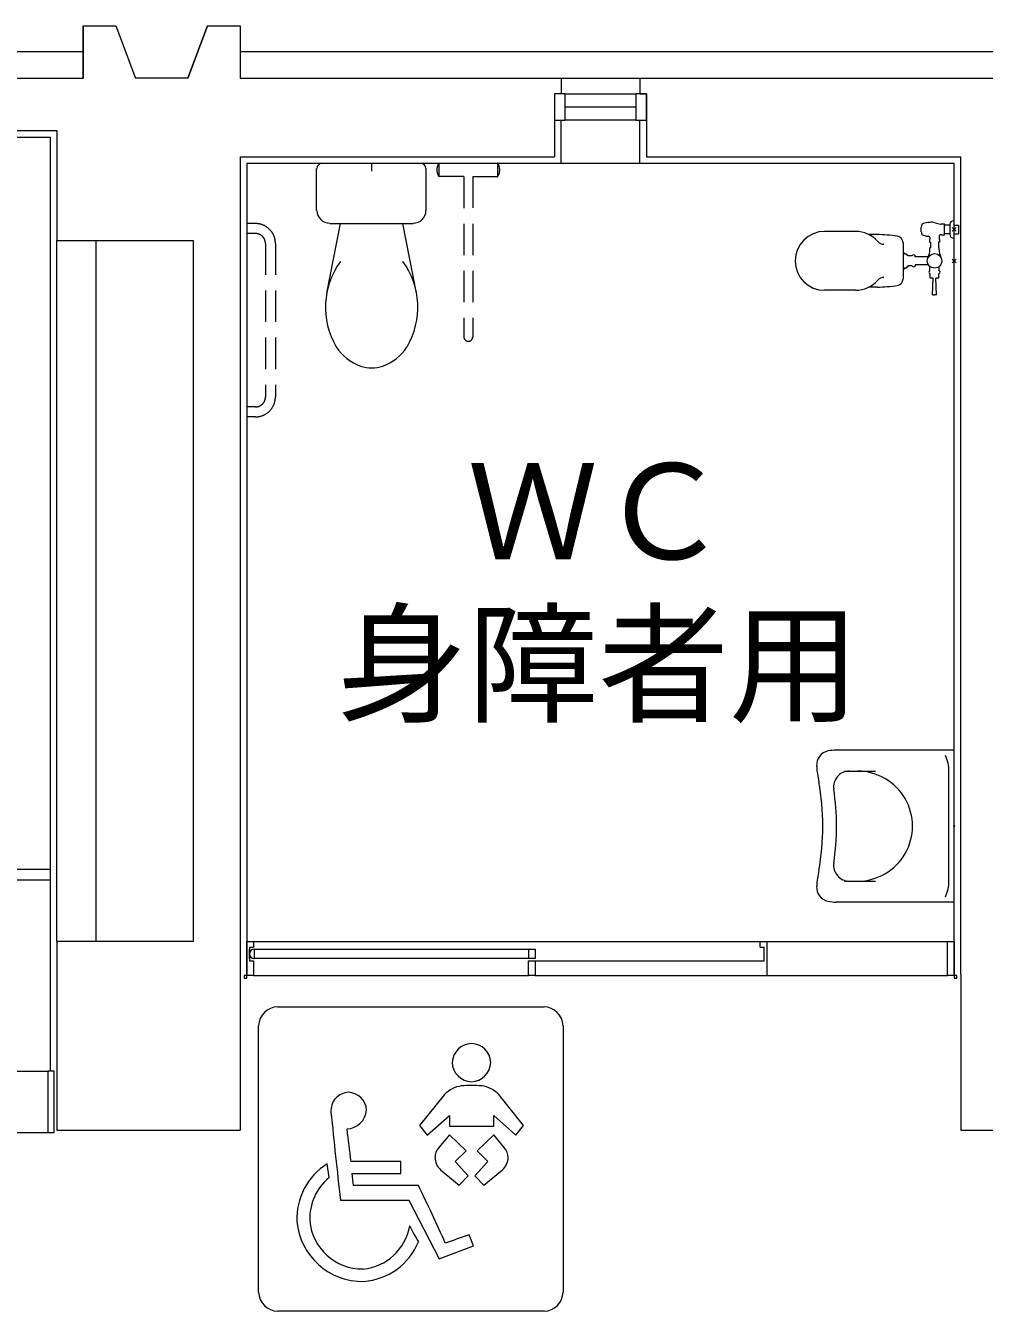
# Model space of a CAD drawing. Units: millimetres, scale not verified. Extents: x -24806 to 31194, y -25247 to 14164.
# Drawn here: x 15072 to 18735, y 3922 to 8834 of the extents above; entities that cross this region are included whole.
import ezdxf
from ezdxf.enums import TextEntityAlignment as Align

# ---------------------------------------------------------------- set-up
doc = ezdxf.new("R2010")
doc.units = ezdxf.units.MM
doc.header["$LTSCALE"] = 100
doc.linetypes.add('DASHED1', pattern=[1.8, 1.2, -0.6])
doc.layers.add('0-0', color=7, linetype='Continuous', lineweight=18)
doc.layers.add('C-F', color=7, linetype='Continuous', lineweight=18)
doc.layers.add('0-A', color=7, linetype='Continuous')
doc.styles.add('HGｺﾞｼｯｸE', font='')
doc.styles.get('HGｺﾞｼｯｸE').set_extended_font_data('HGｺﾞｼｯｸE')

msp = doc.modelspace()

# ---------------------------------------------------------------- linework, layer by layer
at = {"layer": '0-0'}
for p, q in [((15291, 8834.5), (15416.2, 8834.5)), ((15416.2, 8834.5), (15491.3, 8634.2)), ((15766.6, 8834.5), (15691.5, 8634.2)), ((15766.6, 8834.5), (15891.7, 8834.5)), ((15891.7, 8834.5), (15891.7, 8634.2)), ((15291, 8734.4), (9884.6, 8734.4)), ((24101.5, 8734.4), (15891.7, 8734.4)), ((11403.3, 8634.2), (15291, 8634.2)), ((15691.5, 8634.2), (15491.3, 8634.2)), ((15891.7, 8634.2), (17118.2, 8634.2)), ((17118.2, 8634.2), (17118.2, 8574.2)), ((17118.2, 8634.2), (17418.5, 8634.2)), ((17418.5, 8634.2), (17418.5, 8574.2)), ((17418.5, 8634.2), (20071.7, 8634.2)), ((17093.1, 8574.2), (17093.1, 8474.1)), ((17118.2, 8574.2), (17093.1, 8574.2)), ((17093.1, 8574.2), (17093.1, 8333.9)), ((17133.2, 8574.2), (17403.5, 8574.2)), ((17418.5, 8574.2), (17443.6, 8574.2)), ((17443.6, 8474.1), (17443.6, 8574.2)), ((17133.2, 8524.1), (17403.5, 8524.1)), ((17403.5, 8474.1), (17133.2, 8474.1)), ((17403.5, 8474.1), (17443.6, 8474.1)), ((17418.5, 8308.9), (17418.5, 8474.1)), ((11403.3, 8409), (15165.9, 8409)), ((11428.4, 8434), (15190.9, 8434)), ((15165.9, 4839.7), (15165.9, 8409)), ((15190.9, 8434), (15190.9, 8013.5)), ((15891.7, 8333.9), (15891.7, 5210.2)), ((15891.7, 8333.9), (17093.1, 8333.9)), ((15916.7, 8308.9), (15916.7, 5210.2)), ((16203.4, 8308.9), (16582.6, 8308.9)), ((16393.7, 8308.9), (16393.7, 8278.8)), ((17118.2, 8308.9), (17418.5, 8308.9)), ((17418.5, 8308.9), (18620, 8308.9)), ((18620, 5210.2), (18620, 8308.9)), ((18645, 5210.2), (18645, 8333.9)), ((16183.4, 8128.6), (16183.4, 8288.8)), ((16602.7, 8128.6), (16602.7, 8288.8)), ((16222.2, 7812), (16274.8, 8078.6)), ((16233.5, 8078.6), (16552.6, 8078.6)), ((16565.1, 7812), (16512.6, 8078.6)), ((18494.3, 8047.4), (18494.3, 8064.8)), ((18547.2, 8081.6), (18567.2, 8076.5)), ((18571.1, 8077.1), (18582.9, 8077.1)), ((18603.9, 8072.4), (18582.9, 8072.4)), ((18603.9, 8076.1), (18603.9, 8036.1)), ((18627, 8049), (18612.9, 8063.2)), ((18627, 8063.2), (18612.9, 8049)), ((18617, 8089.1), (18620, 8089.1)), ((18620, 8072.4), (18636.1, 8072.4)), ((18636.1, 8072.4), (18636.1, 8039.8)), ((15190.9, 5335.3), (15190.9, 8013.5)), ((15341.1, 5335.3), (15341.1, 8013.5)), ((18243, 8048.6), (18124.9, 8048.6)), ((18325.1, 8036.1), (18294.6, 8036.1)), ((18525.4, 8018), (18525.4, 8007.4)), ((18526.9, 8024.7), (18526.9, 8018.7)), ((18562.9, 8030.7), (18562.9, 8018.7)), ((18562.9, 8018.7), (18564.4, 8018)), ((18564.4, 8018), (18564.4, 8007.4)), ((18603.9, 8039.8), (18582.9, 8039.8)), ((18620, 8039.8), (18636.1, 8039.8)), ((18424.7, 8005.2), (18424.7, 7866.7)), ((18424.7, 7967), (18430.5, 7967)), ((18430.5, 7962.5), (18430.5, 7967)), ((18430.5, 7962.5), (18438.1, 7962.5)), ((18438.1, 7958.5), (18438.1, 7962.5)), ((18525.4, 8007.4), (18529.9, 8006.7)), ((18527.4, 7978.5), (18527.4, 7986)), ((18529.9, 7986), (18527.4, 7986)), ((18529.9, 8006.7), (18529.9, 7986)), ((18564.4, 8007.4), (18559.9, 8006.7)), ((18559.9, 8006.7), (18559.9, 7986)), ((18559.9, 7986), (18562.4, 7986)), ((18562.4, 7978.5), (18562.4, 7986)), ((18438.1, 7958.5), (18442.8, 7958.5)), ((18438.1, 7913.4), (18442.8, 7913.4)), ((18438.1, 7913.4), (18438.1, 7909.4)), ((18442.8, 7955), (18442.8, 7958.5)), ((18459.3, 7955), (18442.8, 7955)), ((18459.3, 7916.9), (18442.8, 7916.9)), ((18442.8, 7916.9), (18442.8, 7913.4)), ((18471.3, 7951.8), (18471.3, 7955.8)), ((18520.6, 7951.8), (18471.3, 7951.8)), ((18520.5, 7920.1), (18471.3, 7920.1)), ((18471.3, 7920.1), (18471.3, 7916.1)), ((18526.9, 7898.4), (18526.9, 7914.5)), ((18562.9, 7898.4), (18562.9, 7914.5)), ((18627, 7928.9), (18612.9, 7943)), ((18627, 7943), (18612.9, 7928.9)), ((18424.7, 7904.9), (18430.5, 7904.9)), ((18430.5, 7909.4), (18438.1, 7909.4)), ((18430.5, 7909.4), (18430.5, 7904.9)), ((18527.9, 7869.9), (18527.9, 7887.6)), ((18539.5, 7869.9), (18527.9, 7869.9)), ((18536.9, 7805.6), (18539.5, 7869.9)), ((18552.9, 7805.6), (18550.2, 7869.9)), ((18561.9, 7869.9), (18550.2, 7869.9)), ((18561.9, 7869.9), (18561.9, 7887.6)), ((18243, 7823.3), (18124.9, 7823.3)), ((18325.1, 7835.8), (18294.6, 7835.8)), ((18536.9, 7805.6), (18544.9, 7805.6)), ((18552.9, 7805.6), (18544.9, 7805.6)), ((18620, 6066.1), (18168.8, 6066.1)), ((18620, 5485.4), (18620, 6066.1)), ((18200.5, 5986), (18319.4, 5986)), ((18599.9, 5566.8), (18599.9, 5984.6)), ((14615.2, 5610.7), (15165.9, 5610.7)), ((14615.2, 5570.6), (15165.9, 5570.6)), ((18200.4, 5565.5), (18319.1, 5565.5)), ((18620, 5485.4), (18168.4, 5485.4)), ((15711.5, 5335.3), (15190.9, 5335.3)), ((15190.9, 5335.3), (15190.9, 4614.5)), ((15916.8, 5335.3), (15941.8, 5335.3)), ((15926.8, 5313.3), (15926.8, 5261.2)), ((15926.8, 5313.3), (15941.8, 5313.3)), ((15941.8, 5335.3), (15941.8, 5313.3)), ((15941.8, 5335.3), (17879.1, 5335.3)), ((17879.1, 5335.3), (17904.1, 5335.3)), ((17879.1, 5313.3), (17879.1, 5335.3)), ((17879.1, 5313.3), (17894.1, 5313.3)), ((17894.1, 5261.2), (17894.1, 5313.3)), ((17904.1, 5335.3), (17904.1, 5205.2)), ((17904.1, 5335.3), (18594.9, 5335.3)), ((15926.8, 5269.3), (15926.8, 5305.3)), ((15926.8, 5261.2), (15941.8, 5261.2)), ((15941.8, 5261.2), (15941.8, 5205.2)), ((15944.8, 5305.3), (15944.8, 5269.3)), ((15944.8, 5305.3), (17018.1, 5305.3)), ((17018.1, 5269.3), (15944.8, 5269.3)), ((16993, 5305.3), (16993, 5269.3)), ((17018.1, 5305.3), (17018.1, 5269.3)), ((17018.1, 5261.2), (17879.1, 5261.2)), ((17879.1, 5261.2), (17894.1, 5261.2)), ((15891.7, 5210.2), (15891.7, 4614.5)), ((18645, 5210.2), (18645, 4614.5)), ((15941.8, 5205.2), (16993, 5205.2)), ((17018.1, 5205.2), (18594.9, 5205.2)), ((13714.1, 4839.7), (15155.8, 4839.7)), ((13714.1, 4604.5), (15155.8, 4604.5)), ((15190.9, 4614.5), (15891.7, 4614.5)), ((18645, 4614.5), (19345.8, 4614.5))]:
    msp.add_line(p, q, dxfattribs=at)
at = {"layer": '0-0', "linetype": 'DASHED1'}
for p, q in [((16650.8, 8305.9), (16650.8, 8261)), ((16652.4, 8308.9), (16873.8, 8308.9)), ((16875.4, 8261), (16875.4, 8305.8)), ((16746.1, 8257.9), (16652.4, 8257.9)), ((16746.1, 8257.9), (16746.1, 7645.6)), ((16780.2, 8258), (16780.2, 7645.6)), ((16780.2, 8258), (16873.8, 8257.9)), ((15949.8, 8078.6), (15916.7, 8078.6)), ((15949.8, 8040.5), (15916.7, 8040.5)), ((15987.8, 8002.5), (15987.8, 7415.8)), ((16025.9, 8002.5), (16025.9, 7415.8)), ((15949.8, 7377.7), (15916.7, 7377.8)), ((15949.8, 7339.7), (15916.7, 7339.7))]:
    msp.add_line(p, q, dxfattribs=at)
at = {"layer": '0-0'}
for points in [[(15291, 8834.5), (15416.2, 8834.5), (15491.3, 8634.2)], [(15291, 8834.5), (15291, 8634.2), (15291, 8834.5)], [(15691.5, 8634.2), (15766.6, 8834.5), (15891.7, 8834.5), (15891.7, 8634.2)], [(17093.1, 8474.1), (17133.2, 8474.1), (17133.2, 8574.2), (17093.1, 8574.2)], [(17443.6, 8574.2), (17403.5, 8574.2), (17403.5, 8474.1)], [(17443.6, 8574.2), (17443.6, 8333.9), (18645, 8333.9)], [(15916.7, 8308.9), (17118.2, 8308.9), (17118.2, 8474.1)], [(18571.1, 8035.1), (18582.9, 8035.1), (18582.9, 8077.1)], [(15190.9, 8013.5), (15711.5, 8013.5), (15711.5, 5335.3)], [(15941.8, 5205.2), (15916.8, 5205.2), (15916.8, 5335.3)]]:
    msp.add_lwpolyline(points, dxfattribs=at)
for points in [[(18594.9, 5335.3), (18620, 5335.3), (18620, 5205.2), (18594.9, 5205.2)], [(16993, 5261.2), (17018.1, 5261.2), (17018.1, 5205.2), (16993, 5205.2)], [(15906.8, 5195.2), (15916.8, 5195.2), (15916.8, 5205.2), (15906.8, 5205.2)], [(18620, 5195.2), (18630, 5195.2), (18630, 5205.2), (18620, 5205.2)], [(15155.8, 4604.5), (15180.9, 4604.5), (15180.9, 4839.7), (15155.8, 4839.7)]]:
    msp.add_lwpolyline(points, close=True, dxfattribs=at)
for centre, radius in [((18544.9, 7935.9), 28), ((18620, 5775.7), 2)]:
    msp.add_circle(centre, radius, dxfattribs=at)
for centre, radius, start, end in [((16203.4, 8288.8), 18.8, 90, 180), ((16582.6, 8288.8), 18.8, 0, 90), ((16233.5, 8128.6), 48.8, 180, 270), ((16552.6, 8128.6), 48.8, 270, 0), ((18563.8, 8055.7), 70.1, 162.6277, 172.5361), ((18538.5, 7963.9), 120.1, 99.417, 110.2502), ((18538.6, 7963.5), 120.1, 95.744, 99.478), ((18532.6, 8023.3), 60.1, 75.9286, 95.744), ((18568.5, 8081.4), 5.01, 255.9282, 301.4113), ((18617, 8076.1), 13, 90, 180), ((18124.9, 7935.9), 112.6, 90, 270), ((18243, 7935.9), 112.6, 40.74, 90), ((18325.1, 7535.5), 500.6, 80.977, 90), ((18351.1, 8029.1), 30, 220.74, 270), ((18399.7, 8005.2), 25, 0, 80.976), ((18563.8, 8056.5), 70.1, 187.4639, 197.3723), ((18538.5, 8148.3), 120.1, 249.7498, 260.5829), ((18538.6, 8148.7), 120.1, 260.522, 262.2944), ((18521.8, 8024.7), 5.01, 0, 82.2944), ((18567.9, 8030.7), 5.01, 104.0707, 180), ((18568.5, 8030.8), 5.01, 58.5887, 104.0709), ((18617, 8036.1), 13, 180, 270), ((18467.3, 7978.5), 60.1, 332.3512, 0), ((18622.5, 7978.5), 60.1, 180, 207.6488), ((16513.8, 7758.2), 296.6, 143.81, 210.44), ((16273.5, 7758.2), 296.6, 329.56, 36.19), ((18465.3, 7950.5), 8.01, 41.41, 138.59), ((18465.3, 7921.4), 8.01, 221.41, 318.59), ((18243, 7935.9), 112.6, 270, 319.26), ((18351.1, 7842.8), 30, 90, 139.26), ((18399.7, 7866.7), 25, 279.024, 0), ((18530, 7893), 6.65, 126.2957, 233.7097), ((18559.7, 7893), 6.65, 306.2903, 53.7043), ((18325.1, 8336.4), 500.6, 270, 279.023), ((16417.4, 7711.9), 190.2, 213.33, 249.68), ((16369.9, 7711.9), 190.2, 290.32, 326.67), ((16393.7, 7663.1), 136.4, 251.86, 288.14), ((18149.4, 6009), 55.1, 101.7775, 183.9577), ((18168.8, 5915.9), 150.2, 90.0001, 101.778), ((18449.7, 5984.6), 150.2, 0.0001, 24.1421), ((18593.9, 6039.8), 500.6, 183.9579, 190.8575), ((17217.3, 5775.7), 901.1, 349.1418, 10.8576), ((18219.3, 5925.9), 60.1, 90.0001, 188.5236), ((18250.5, 5775.7), 210.2, 270, 90.0001), ((17217.3, 5775.7), 953.1, 351.4761, 8.5241), ((18593.9, 5511.8), 500.6, 169.1425, 176.0424), ((18219.3, 5625.6), 60.1, 171.4756, 269.6859), ((18449.7, 5566.8), 150.2, 335.8577, 0.0001), ((18149.4, 5542.5), 55.1, 176.0479, 258.2227), ((18168.8, 5635.6), 150.2, 258.2228, 269.8404), ((15944.8, 5287.3), 18, 90, 270)]:
    msp.add_arc(centre, radius, start, end, dxfattribs=at)
at = {"layer": '0-0', "linetype": 'DASHED1'}
for centre, radius, start, end in [((16688, 8283.4), 45, 147.7643, 167.1557), ((16652.4, 8305.8), 3, 90, 147.7691), ((16873.8, 8305.9), 3, 32.231, 90), ((16838.2, 8283.4), 45, 12.8349, 32.2263), ((16688, 8283.4), 45, 167.2799, 192.7107), ((16688, 8283.4), 45, 192.8349, 212.2263), ((16652.4, 8261), 3, 212.231, 270), ((16873.8, 8261), 3, 270, 327.7691), ((16838.2, 8283.4), 45, 327.7643, 347.1557), ((16838.2, 8283.4), 45, 347.2862, 12.7043), ((15949.8, 8002.5), 76.1, 0.0001, 90.0003), ((15949.8, 8002.5), 38, 0.0001, 90.0003), ((16763.1, 7645.6), 17, 180.0167, 0.0167), ((15949.8, 7415.8), 76.1, 270.0004, 0.0001), ((15949.8, 7415.8), 38, 270.0004, 0.0001)]:
    msp.add_arc(centre, radius, start, end, dxfattribs=at)
at = {"layer": 'C-F'}
for p, q in [((16034.7, 5085.8), (17052.6, 5085.8)), ((15961.7, 3995), (15961.7, 5013)), ((17125.6, 5013), (17125.6, 3995)), ((16900.7, 4547.8), (16860.2, 4596.6)), ((16230.8, 4433), (16223.4, 4485)), ((17052.6, 3921.8), (16034.7, 3921.8))]:
    msp.add_line(p, q, dxfattribs=at)
for points in [[(16672.5, 4749.8), (16576.4, 4631.8), (16606.5, 4594.6), (16690.7, 4670.2), (16690.7, 4629.8), (16860.2, 4629.8), (16860.2, 4670.2), (16944.9, 4594.6), (16974.1, 4631.8), (16879.5, 4749.8)], [(16754.5, 4535), (16690.7, 4596.6), (16650.2, 4547.8)], [(16860.2, 4596.6), (16796.9, 4535), (16838.3, 4493.8), (16788.4, 4439), (16822.8, 4404.2), (16893.5, 4462.6)], [(16657.3, 4462.6), (16728, 4404.2), (16762.5, 4439), (16712.9, 4493.8), (16754.5, 4535)], [(16318.6, 4448.6), (16504.9, 4448.6), (16504.9, 4494.6), (16315, 4494.6)], [(16274.4, 4346.6), (16536.3, 4346.6), (16651.3, 4121.8), (16783.2, 4171.8), (16765.8, 4214.2)]]:
    msp.add_lwpolyline(points, dxfattribs=at)
for centre, radius, start, end in [((16037.5, 5010), 75.8, 92.0656, 177.7459), ((17049.5, 5009.7), 76.1, 2.4628, 87.7258), ((16777.8, 4868.4), 76.6, 91.968, 176.8727), ((16773.5, 4868.9), 76, 2.7254, 88.7432), ((16777.9, 4875.6), 76.7, 182.2587, 267.9589), ((16772.2, 4876.2), 77.3, 272.1946, 357.2785), ((16749.5, 4679.6), 104.2, 97.2944, 137.6884), ((16781.8, 4276.9), 508.1, 90.7124, 95.135), ((16772, 4322.8), 462.2, 84.6512, 89.5779), ((16802.3, 4679.1), 104.7, 42.4717, 82.9545), ((16308.1, 4688.6), 70, 92.4316, 184.9409), ((16303.2, 4687.6), 71, 2.7041, 88.5035), ((44256.1, 7521.2), 28161.2, 185.78522, 186.47276), ((16295, 4697.8), 79.4, 273.521, 355.0412), ((9418.7, 3714.3), 6940.3, 6.45462, 7.48594), ((16694.4, 4509.4), 58.5, 139.0546, 179.6484), ((16854.7, 4508), 60.8, 1.6417, 40.8128), ((16356.6, 4274.9), 248.8, 122.3853, 182.2893), ((16698.9, 4510), 63.1, 180.1908, 228.7483), ((16853.1, 4510), 62.4, 310.4387, 359.7404), ((16361.8, 4275.3), 204.9, 129.7059, 182.1043), ((18237.5, 4620.5), 1926.6, 185.1217, 186.4968), ((16447.8, -52197.4), 56600.1, 89.87395, 90.12605), ((10491, 1433.5), 6767.4, 23.96002, 26.02261), ((16358.9, 4288.1), 251.9, 185.2615, 271.0808), ((16358.9, 4286.1), 202.7, 185.1823, 270.5844), ((16341.5, 4283.1), 200.7, 275.5448, 349.8548), ((17206.3, 4578.1), 744.6, 206.3418, 211.6578), ((16346.1, 4280.3), 244.8, 274.116, 337.6826), ((18970.5, -2088.1), 6676.7, 109.28138, 110.10644), ((16037.5, 3997.6), 75.9, 181.978, 267.8966), ((17049.5, 3997.9), 76.2, 272.3119, 357.8134)]:
    msp.add_arc(centre, radius, start, end, dxfattribs=at)

# ---------------------------------------------------------------- texts
at = {"layer": '0-A', "style": 'HGｺﾞｼｯｸE'}
for s, p in [('ＷＣ', (16759.6, 6685.6)), ('身障者用', (16259.6, 6101.3))]:
    msp.add_text(s, height=366.6, dxfattribs=at).set_placement(p, align=Align.BOTTOM_LEFT)

doc.saveas('drawing.dxf')
